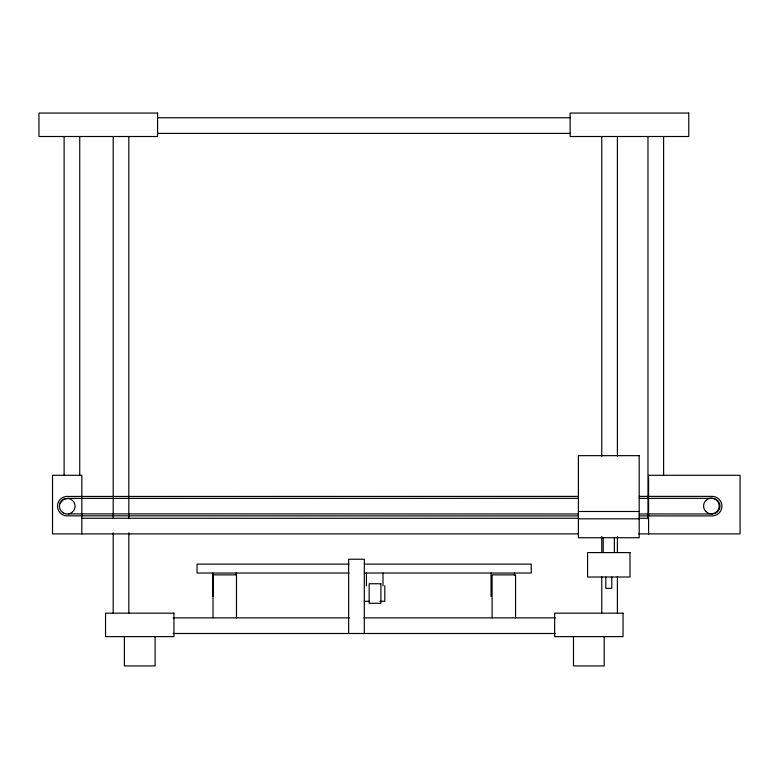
<?xml version="1.0" encoding="UTF-8"?>
<svg xmlns="http://www.w3.org/2000/svg" width="779" height="779" viewBox="0 0 779 779"><rect width="100%" height="100%" fill="white"/><g stroke="black" fill="none" stroke-linecap="round" stroke-linejoin="round"><path stroke-width="1.17" d="M60.022 503.234L63.625 499.3L68.221 498.394L578.544 498.346M157.582 117.756L570.131 117.756M157.582 133.384L570.131 133.384M578.339 496.398L68.455 496.457A9.776 9.776 0 0 0 57.5 506.253A9.776 9.776 0 0 0 68.64 515.834L578.378 515.902M639.179 496.389L712.201 496.379A9.776 9.776 0 0 1 721.967 506.155A9.776 9.776 0 0 1 712.201 515.922L639.208 515.912M639.296 498.346L712.201 498.336A7.819 7.819 0 0 1 720.02 506.155A7.819 7.819 0 0 1 712.201 513.974L639.169 513.965M578.398 511.491L639.179 511.491M68.367 513.897L578.32 513.955M81.834 518.269L578.047 518.269M638.858 518.269L648.586 518.269M578.398 518.833L639.179 518.833M578.047 533.907L52.524 533.907L52.524 475.278L81.834 475.278L81.834 533.907M638.858 533.907L740.05 533.907L740.05 475.278L648.586 475.278L648.586 533.907M348.943 564.123L197.038 564.123L197.038 573.032L348.943 573.032M364.738 564.123L531.229 564.123L531.229 573.032L364.738 573.032M364.299 601.3L369.119 601.3M379.986 601.3L384.816 601.3L384.816 585.75M173.162 617.864L349.323 617.864M363.9 617.864L555.369 617.864M173.162 633.493L555.369 633.493M663.601 136.51L663.601 475.18M647.962 136.51L647.962 518.882M617.406 136.51L617.406 456.309M617.406 536.565L617.406 552.369M617.406 576.694L617.406 613.17M614.358 537.734L614.358 552.584M611.778 577.015L611.778 588.349L605.799 588.349L605.799 577.015M604.202 636.628L604.202 665.938L573.49 665.938L573.49 636.628M603.219 537.734L603.219 552.584M601.768 136.51L601.768 456.309M601.768 536.565L601.768 552.369M601.768 576.694L601.768 613.17M515.562 617.864L515.562 574.863L492.104 574.863L492.104 617.864M514.491 573.032L514.491 575.379M491.033 573.032L491.033 596.48M383.005 573.032L383.005 585.925M366.442 573.032L366.442 585.925M364.299 633.493L364.299 559.234L348.661 559.234L348.661 633.493M236.485 617.864L236.485 574.863L213.027 574.863L213.027 617.864M236.3 573.032L236.3 575.379M212.852 573.032L212.852 596.48M155.099 636.628L155.099 665.938L124.397 665.938L124.397 636.628M128.827 136.51L128.827 518.327M128.827 532.914L128.827 613.17M113.189 136.51L113.189 518.327M113.189 532.914L113.189 613.17M79.74 136.51L79.74 475.18M64.112 136.51L64.112 475.18M157.582 113.062L38.95 113.062L38.95 136.51L157.582 136.51L157.582 113.062M688.763 113.062L570.131 113.062L570.131 136.51L688.763 136.51L688.763 113.062M639.179 455.657L578.398 455.657L578.398 537.734L639.179 537.734L639.179 455.657M629.997 552.584L587.58 552.584L587.58 577.015L629.997 577.015L629.997 552.584M380.892 583.744L369.168 583.744L369.168 603.287L380.892 603.287L380.892 583.744M173.941 613.17L105.545 613.17L105.545 636.628L173.941 636.628L173.941 613.17M623.044 613.17L554.648 613.17L554.648 636.628L623.044 636.628L623.044 613.17M705.862 511.53A7.819 7.819 0 0 0 718.939 507.986A7.819 7.819 0 0 0 709.338 498.443A7.819 7.819 0 0 0 705.862 511.53M63.089 512.825A7.819 7.819 0 0 0 75.076 506.516A7.819 7.819 0 0 0 63.625 499.3A7.819 7.819 0 0 0 63.089 512.825"/></g></svg>
